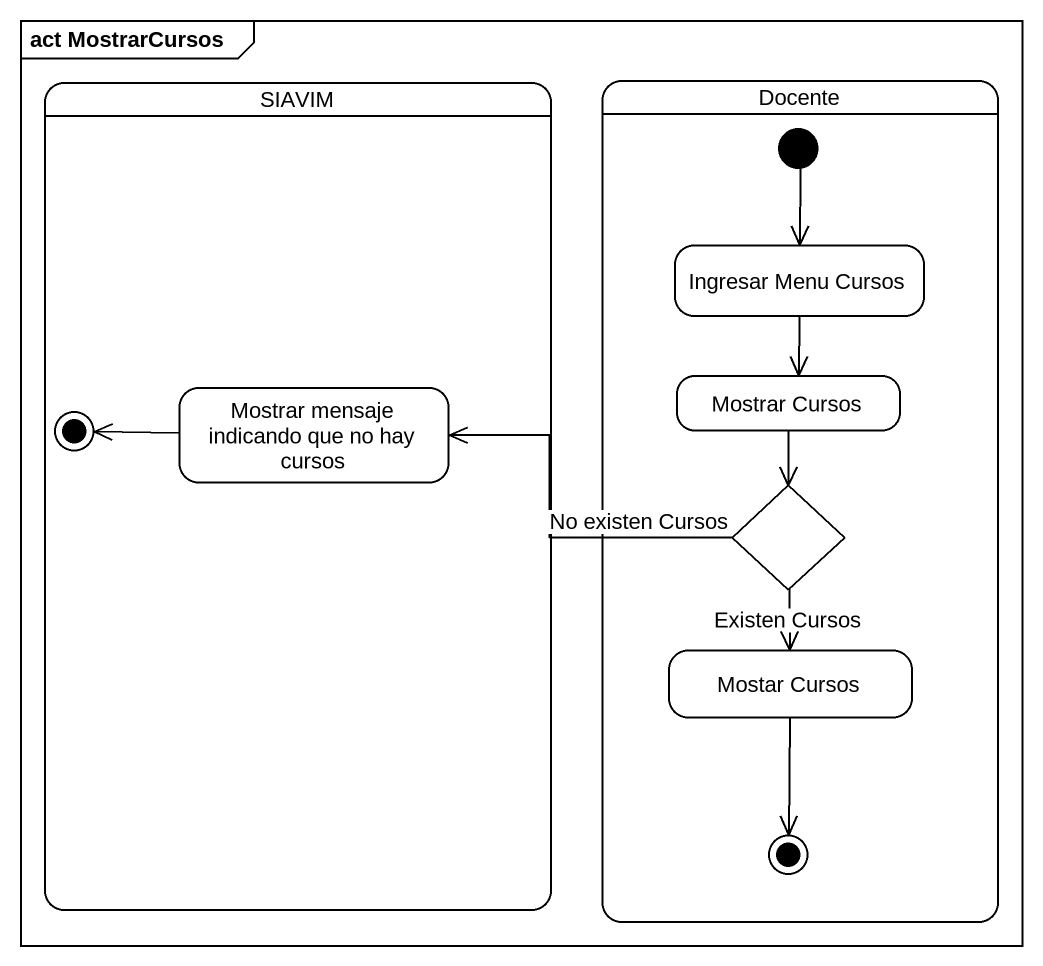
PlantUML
@startuml
mainframe act MostrarCursos
hide empty description
state SIAVIM {
  state "Mostrar mensaje indicando que no hay cursos" as Mostrar_mensaje_indicando
  Mostrar_mensaje_indicando -left-> [*]
}
state Docente {
  state "Ingresar Menu Cursos" as Ingresar_Menu_Cursos
  state "Mostrar Cursos" as Mostrar_Cursos
  state choice1 <<choice>>
  state "Mostar Cursos" as Mostar_Cursos
  [*] --> Ingresar_Menu_Cursos
  Mostar_Cursos --> [*]
}
Ingresar_Menu_Cursos --> Mostrar_Cursos
Mostrar_Cursos --> choice1
choice1 -left-> Mostrar_mensaje_indicando : No existen Cursos
choice1 --> Mostar_Cursos : Existen Cursos
@enduml
